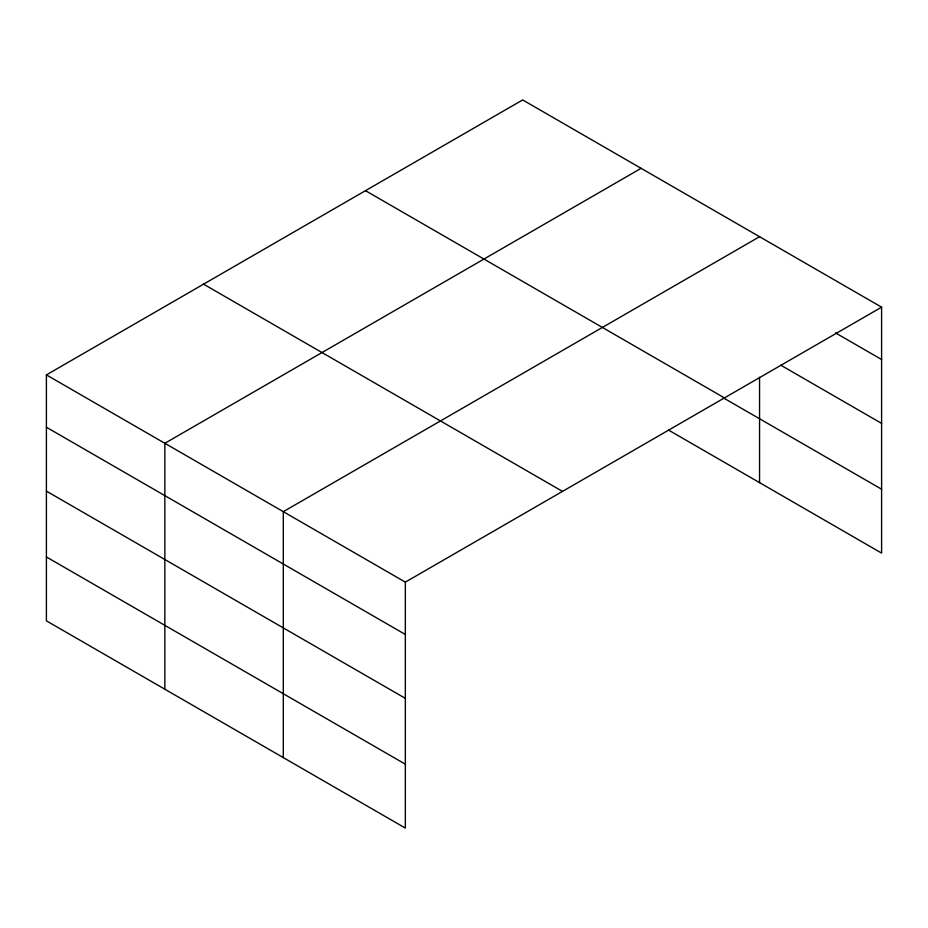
<?xml version="1.0" encoding="UTF-8"?>
<svg xmlns="http://www.w3.org/2000/svg" width="928" height="928" viewBox="0 0 928 928"><rect width="100%" height="100%" fill="white"/><g stroke="black" fill="none" stroke-linecap="round" stroke-linejoin="round"><path stroke-width="1.39" d="M668.543 430.082L881.6 553.1L881.6 307.168L522.661 99.934L46.4 374.9L46.4 620.832L405.339 828.066L405.339 582.134L46.4 374.9M641.109 168.328L164.848 443.294L164.848 689.214M759.556 236.71L283.295 511.676L283.295 757.608M405.339 582.134L881.6 307.168M835.525 332.897L881.6 359.507M780.726 365.156L881.6 423.388M365.493 190.681L724.432 397.903M723.399 397.88L881.6 489.207M203.568 284.165L562.507 491.399M46.4 427.24L405.339 634.474M46.4 491.121L405.339 698.355M46.4 556.951L405.339 764.173M759.556 377.255L759.556 482.641"/></g></svg>
